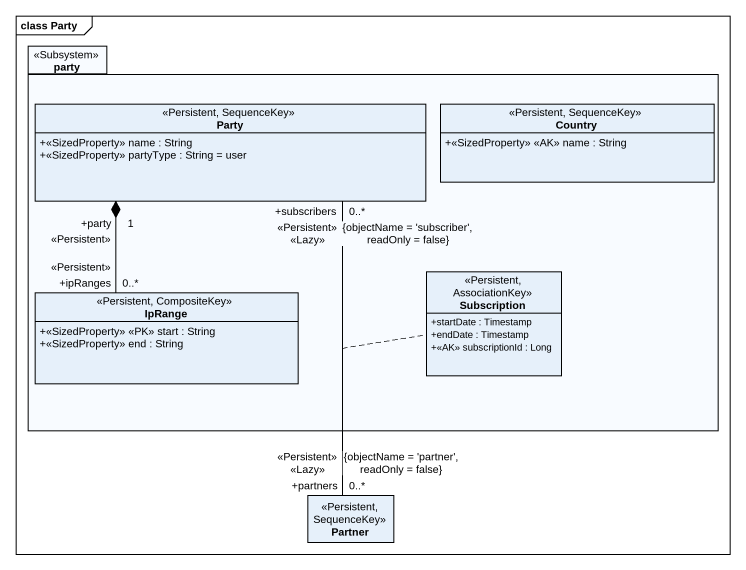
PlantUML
@startuml
mainframe class Party
hide circle
hide empty members
skinparam classAttributeIconSize 0
package party <<Subsystem>> {
  class Party <<Persistent, SequenceKey>> {
    +<<SizedProperty>> name : String
    +<<SizedProperty>> partyType : String = user
  }
  class Country <<Persistent, SequenceKey>> {
    +<<SizedProperty>> <<AK>> name : String
  }
  class IpRange <<Persistent, CompositeKey>> {
    +<<SizedProperty>> <<PK>> start : String
    +<<SizedProperty>> end : String
  }
  class Subscription <<Persistent, AssociationKey>> {
    +startDate : Timestamp
    +endDate : Timestamp
    +<<AK>> subscriptionId : Long
  }
}
class Partner <<Persistent, SequenceKey>>
Party "<<Persistent>>\n1\n+party" *-- "<<Persistent>>\n0..*\n+ipRanges" IpRange
Party "+subscribers\n<<Persistent>> <<Lazy>>\n0..*\n{objectName = 'subscriber', readOnly = false}" -- "+partners\n<<Persistent>> <<Lazy>>\n0..*\n{objectName = 'partner', readOnly = false}" Partner
(Party, Partner) .. Subscription
@enduml
